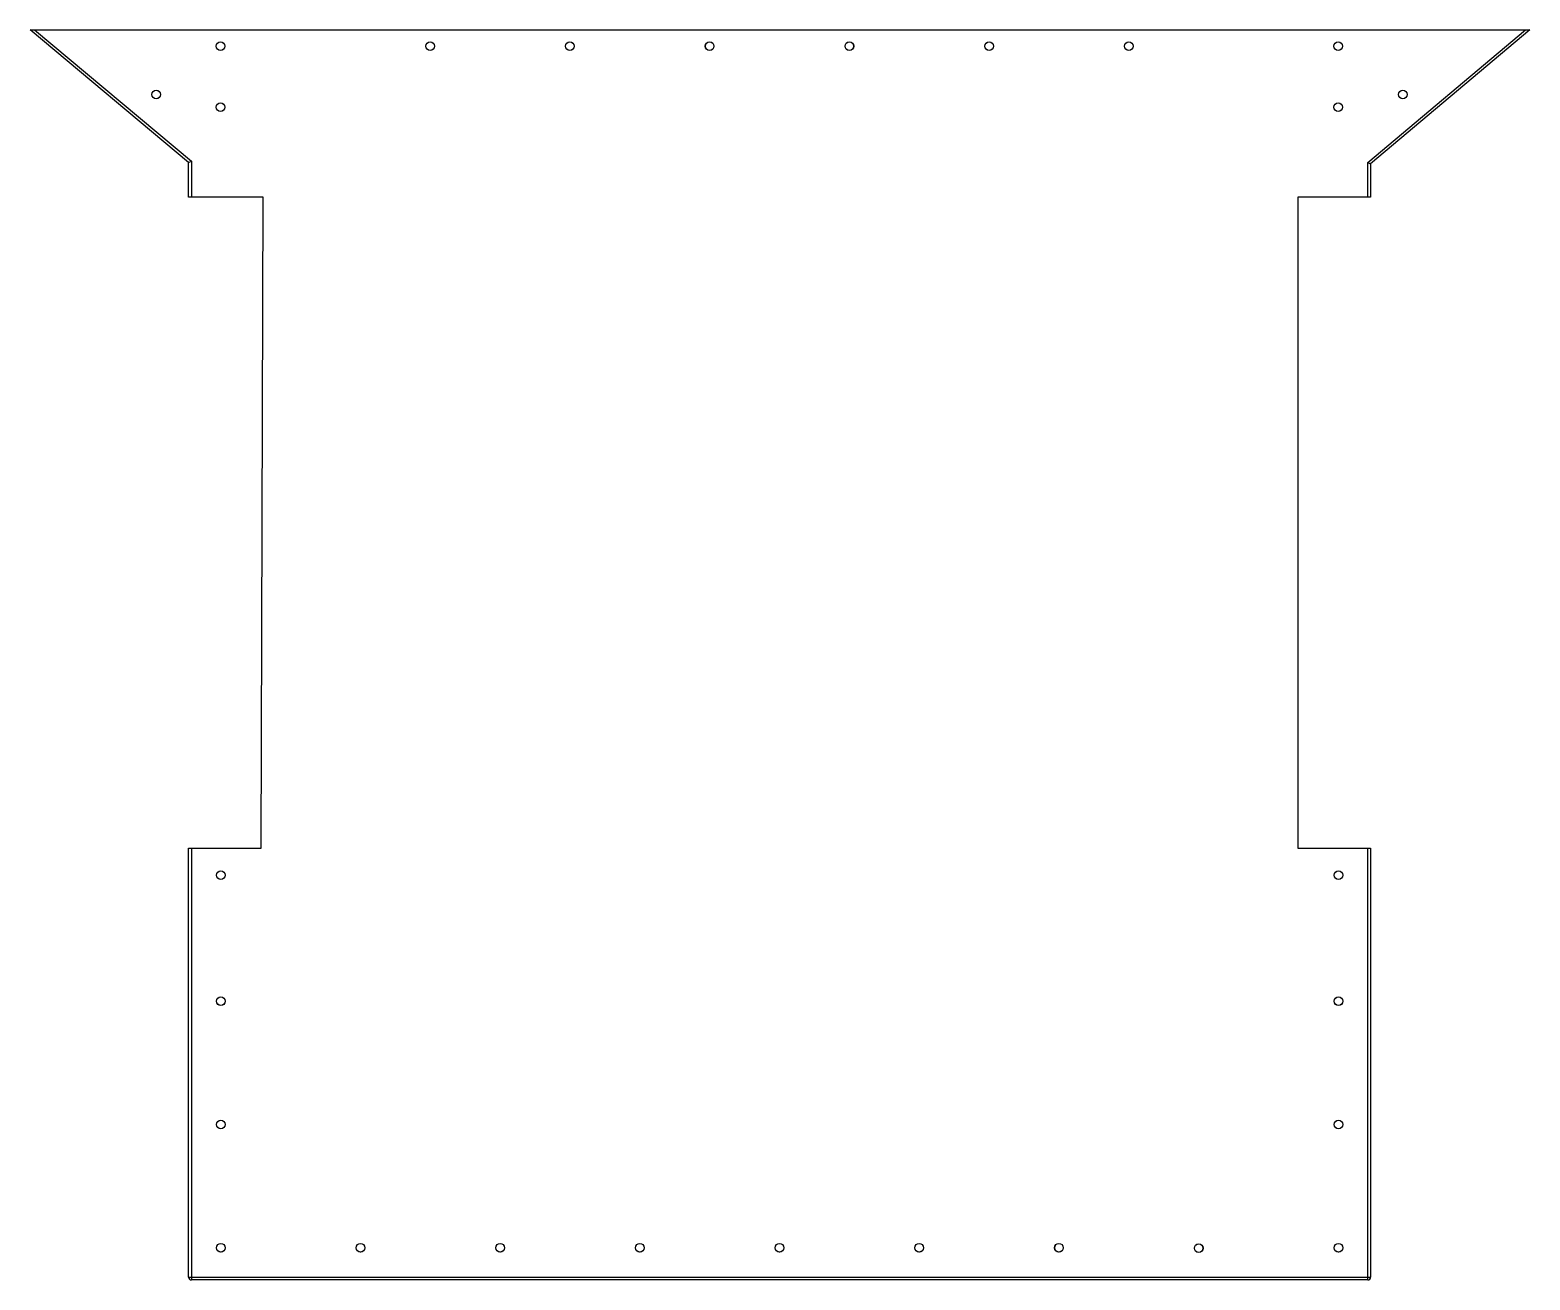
# Paper-space layout '_Back' of a CAD drawing. Header units: millimetres. Extents: x -1262 to -215, y -31 to 841.
import ezdxf

# ---------------------------------------------------------------- set-up
doc = ezdxf.new("R2010")
doc.units = ezdxf.units.MM

psp = doc.layouts.new('_Back')

# ---------------------------------------------------------------- linework, layer by layer
at = {"color": 7, "linetype": 'Continuous', "lineweight": 25}
for p, q in [((-1151.3, 748.5), (-1261.9, 841.1)), ((-1261.9, 841.1), (-215.1, 841.1)), ((-1258.8, 841.1), (-1149.3, 749.4)), ((-328.3, 748.6), (-218.2, 841.1)), ((-215.1, 841.1), (-326.3, 747.7)), ((-1151.3, 748.5), (-1149.3, 749.4)), ((-1151.3, 724.4), (-1151.3, 748.5)), ((-1149.3, 749.4), (-1149.3, 724.4)), ((-328.3, 724.4), (-328.3, 748.6)), ((-328.3, 748.6), (-326.3, 747.7)), ((-326.3, 747.7), (-326.3, 724.4)), ((-1099.1, 724.4), (-1151.3, 724.4)), ((-1100.6, 269.9), (-1099.1, 724.4)), ((-326.3, 724.4), (-377.1, 724.4)), ((-377.1, 724.4), (-377.1, 269.9)), ((-1151.3, 269.9), (-1100.6, 269.9)), ((-1151.3, -29.4), (-1151.3, 269.9)), ((-1149.3, 269.9), (-1149.3, -31.4)), ((-377.1, 269.9), (-326.3, 269.9)), ((-328.3, -31.4), (-328.3, 269.9)), ((-326.3, 269.9), (-326.3, -29.4)), ((-1151.3, -29.4), (-326.3, -29.4)), ((-328.3, -31.4), (-1149.3, -31.4))]:
    psp.add_line(p, q, dxfattribs=at)
for centre, radius in [((-1128.9, 829.8), 3.03), ((-1128.9, 829.8), 3), ((-982.6, 829.8), 3.02), ((-982.6, 829.8), 3), ((-885.1, 829.8), 3.02), ((-885.1, 829.8), 3), ((-787.6, 829.8), 3.03), ((-787.6, 829.8), 3), ((-690.1, 829.8), 3.02), ((-690.1, 829.8), 3), ((-592.6, 829.8), 3.02), ((-592.6, 829.8), 3), ((-495.1, 829.8), 3.02), ((-495.1, 829.8), 3), ((-348.9, 829.8), 3.03), ((-348.9, 829.8), 3), ((-1173.8, 796), 3.03), ((-1173.8, 796), 3), ((-303.8, 796), 3.02), ((-303.8, 796), 3), ((-1128.9, 787.2), 3.02), ((-1128.9, 787.2), 3), ((-348.9, 787.2), 3.03), ((-348.9, 787.2), 3), ((-1128.8, 251.1), 3.03), ((-1128.8, 251.1), 3), ((-348.8, 251.1), 3.03), ((-348.8, 251.1), 3), ((-1128.8, 163.1), 3.03), ((-1128.8, 163.1), 3), ((-348.8, 163.1), 3.02), ((-348.8, 163.1), 3), ((-1128.8, 77.1), 3.03), ((-1128.8, 77.1), 3), ((-348.8, 77.1), 3.03), ((-348.8, 77.1), 3), ((-1128.8, -8.9), 3.03), ((-1128.8, -8.9), 3), ((-1031.3, -8.9), 3.03), ((-1031.3, -8.9), 3), ((-933.8, -8.9), 3.03), ((-933.8, -8.9), 3), ((-836.3, -8.9), 3.02), ((-836.3, -8.9), 3), ((-738.8, -8.9), 3.02), ((-738.8, -8.9), 3), ((-641.3, -8.9), 3.03), ((-641.3, -8.9), 3), ((-543.8, -8.9), 3.03), ((-543.8, -8.9), 3), ((-446.3, -9.2), 3.03), ((-446.3, -9.2), 3), ((-348.8, -8.9), 3.03), ((-348.8, -8.9), 3)]:
    psp.add_circle(centre, radius, dxfattribs=at)
for centre, start, end in [((-1149.3, -29.4), 180, 270), ((-328.3, -29.4), 270, 0)]:
    psp.add_arc(centre, 2, start, end, dxfattribs=at)

doc.saveas('drawing.dxf')
